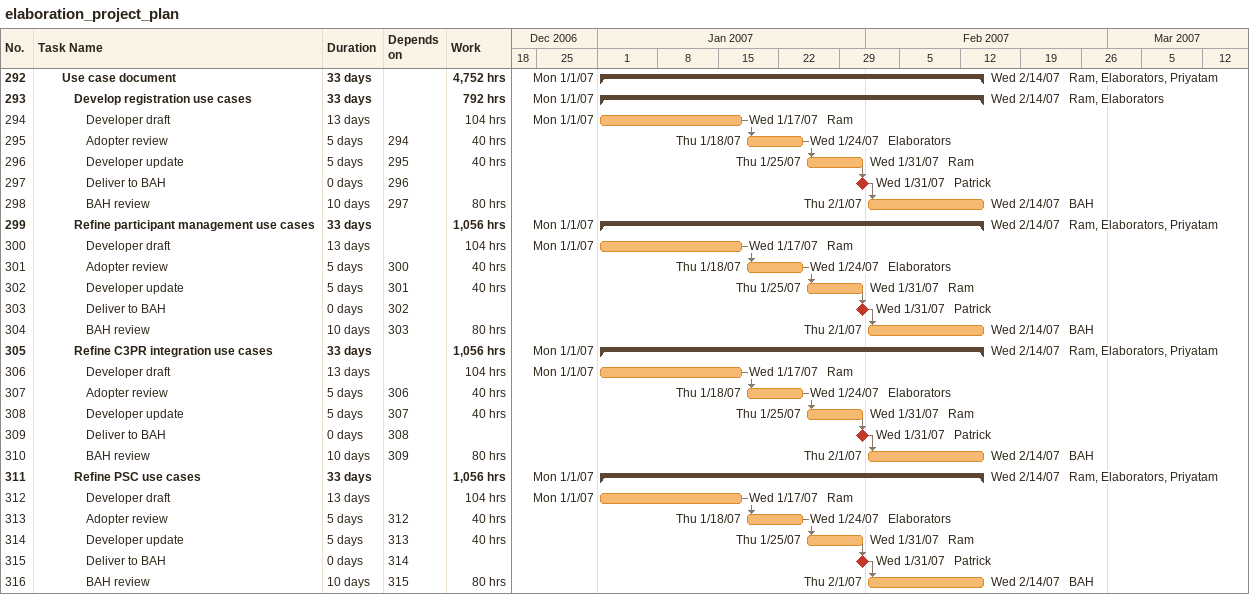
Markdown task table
elaboration_project_plan

| ID | Level | Task | Duration | Start | Finish | Predecessors | Resources | Work (h) |
|---|---|---|---|---|---|---|---|---|
| 292 | 3 | **Use case document** | 33d | 2007-01-01 | 2007-02-14 |  | Ram, Elaborators, Priyatam | 4752 |
| 293 | 4 | **Develop registration use cases** | 33d | 2007-01-01 | 2007-02-14 |  | Ram, Elaborators | 792 |
| 294 | 5 | Developer draft | 13d | 2007-01-01 | 2007-01-17 |  | Ram | 104 |
| 295 | 5 | Adopter review | 5d | 2007-01-18 | 2007-01-24 | 294 | Elaborators | 40 |
| 296 | 5 | Developer update | 5d | 2007-01-25 | 2007-01-31 | 295 | Ram | 40 |
| 297 | 5 | Deliver to BAH | 0d | 2007-01-31 | 2007-01-31 | 296 | Patrick |  |
| 298 | 5 | BAH review | 10d | 2007-02-01 | 2007-02-14 | 297 | BAH | 80 |
| 299 | 4 | **Refine participant management use cases** | 33d | 2007-01-01 | 2007-02-14 |  | Ram, Elaborators, Priyatam | 1056 |
| 300 | 5 | Developer draft | 13d | 2007-01-01 | 2007-01-17 |  | Ram | 104 |
| 301 | 5 | Adopter review | 5d | 2007-01-18 | 2007-01-24 | 300 | Elaborators | 40 |
| 302 | 5 | Developer update | 5d | 2007-01-25 | 2007-01-31 | 301 | Ram | 40 |
| 303 | 5 | Deliver to BAH | 0d | 2007-01-31 | 2007-01-31 | 302 | Patrick |  |
| 304 | 5 | BAH review | 10d | 2007-02-01 | 2007-02-14 | 303 | BAH | 80 |
| 305 | 4 | **Refine C3PR integration use cases** | 33d | 2007-01-01 | 2007-02-14 |  | Ram, Elaborators, Priyatam | 1056 |
| 306 | 5 | Developer draft | 13d | 2007-01-01 | 2007-01-17 |  | Ram | 104 |
| 307 | 5 | Adopter review | 5d | 2007-01-18 | 2007-01-24 | 306 | Elaborators | 40 |
| 308 | 5 | Developer update | 5d | 2007-01-25 | 2007-01-31 | 307 | Ram | 40 |
| 309 | 5 | Deliver to BAH | 0d | 2007-01-31 | 2007-01-31 | 308 | Patrick |  |
| 310 | 5 | BAH review | 10d | 2007-02-01 | 2007-02-14 | 309 | BAH | 80 |
| 311 | 4 | **Refine PSC use cases** | 33d | 2007-01-01 | 2007-02-14 |  | Ram, Elaborators, Priyatam | 1056 |
| 312 | 5 | Developer draft | 13d | 2007-01-01 | 2007-01-17 |  | Ram | 104 |
| 313 | 5 | Adopter review | 5d | 2007-01-18 | 2007-01-24 | 312 | Elaborators | 40 |
| 314 | 5 | Developer update | 5d | 2007-01-25 | 2007-01-31 | 313 | Ram | 40 |
| 315 | 5 | Deliver to BAH | 0d | 2007-01-31 | 2007-01-31 | 314 | Patrick |  |
| 316 | 5 | BAH review | 10d | 2007-02-01 | 2007-02-14 | 315 | BAH | 80 |
